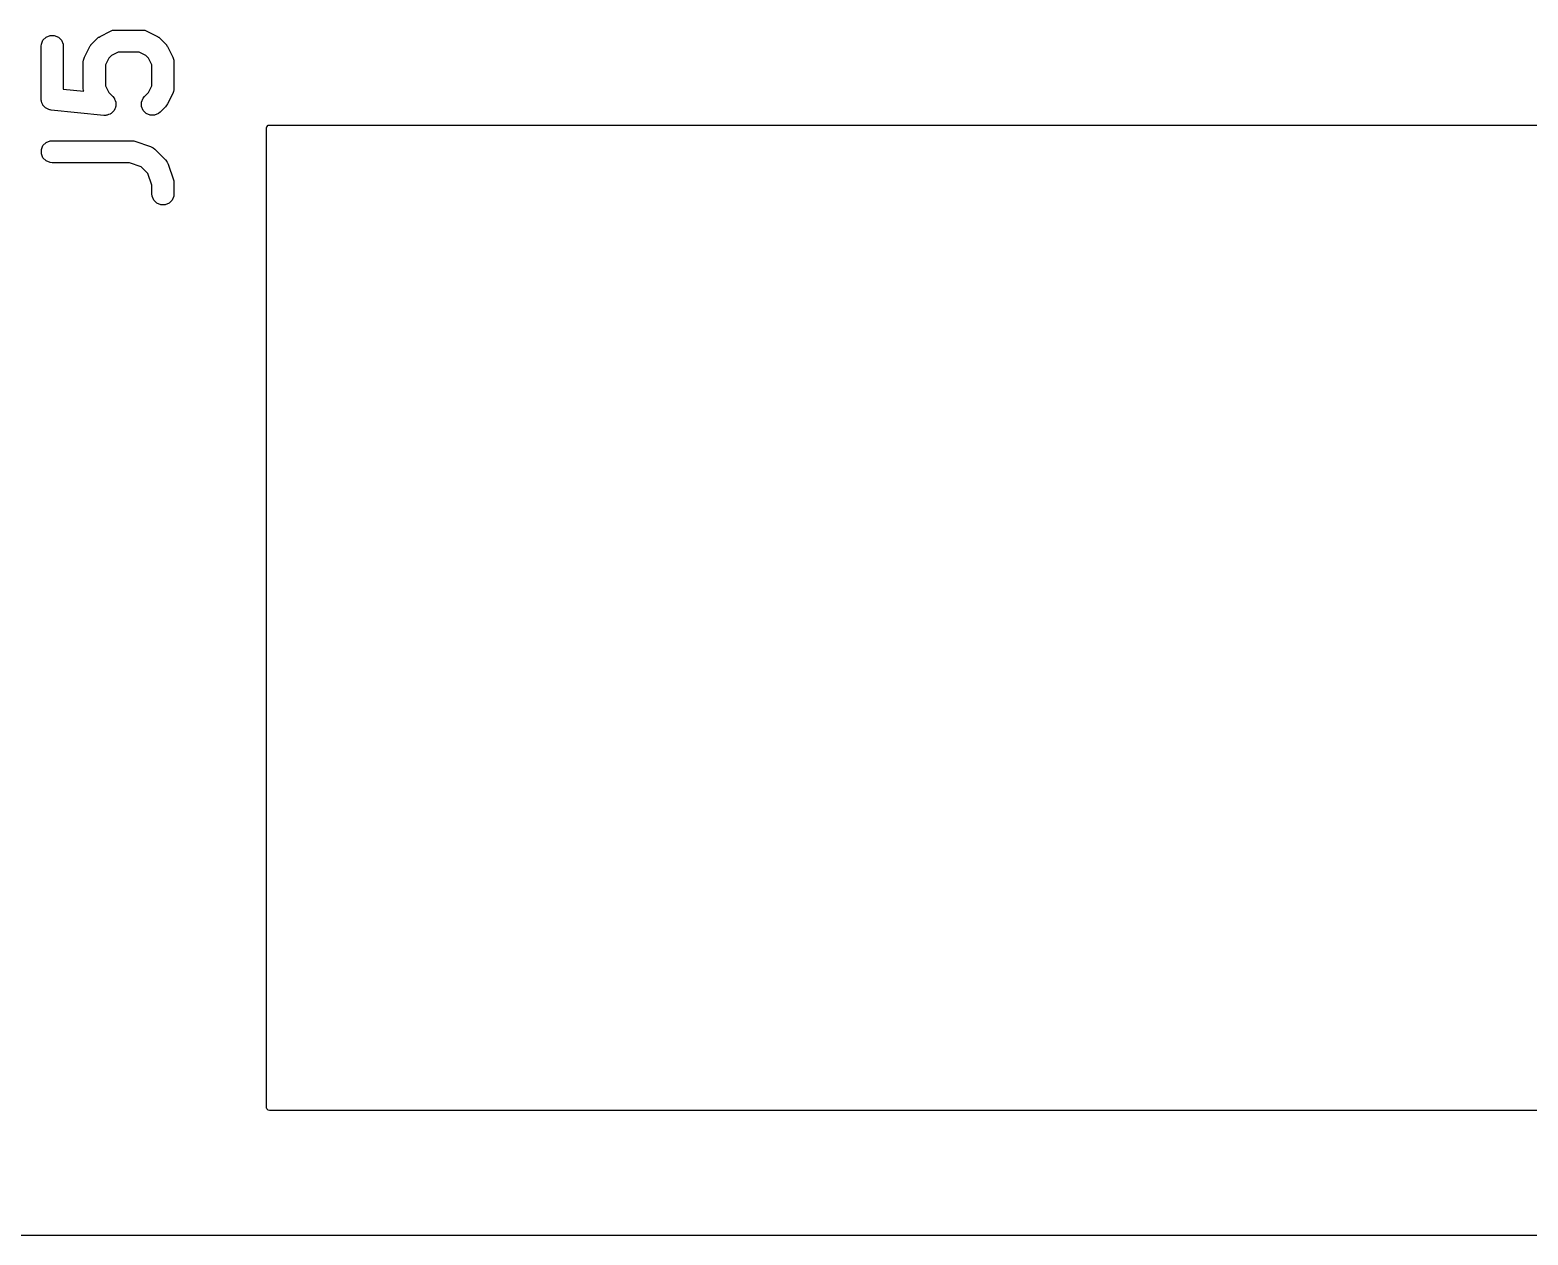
# Model space of a CAD drawing. Header units: inches. Extents: x 0.38 to 8.15, y -7.81 to -0.59.
# Drawn here: x 1.401 to 2.466, y -2.415 to -1.558 of the extents above; entities that cross this region are included whole.
import ezdxf

# ---------------------------------------------------------------- set-up
doc = ezdxf.new("R2010")
doc.units = ezdxf.units.IN
doc.header["$MEASUREMENT"] = 0
doc.layers.add('F.Silkscreen', color=41, linetype='CONTINUOUS', true_color=0xf2eda1)
doc.layers.add('User.2', color=161, linetype='CONTINUOUS', true_color=0x5994dc)

msp = doc.modelspace()

# ---------------------------------------------------------------- linework, layer by layer
at = {"layer": 'F.Silkscreen', "linetype": 'CONTINUOUS'}
for p, q in [((1.4087, -1.5685), (1.4098, -1.5656)), ((1.4098, -1.5656), (1.412, -1.5634)), ((1.412, -1.5634), (1.4149, -1.5623)), ((1.4149, -1.5623), (1.4179, -1.5623)), ((1.4179, -1.5623), (1.4208, -1.5634)), ((1.4208, -1.5634), (1.4229, -1.5656)), ((1.4229, -1.5656), (1.4241, -1.5685)), ((1.4446, -1.5682), (1.4483, -1.5644)), ((1.4483, -1.5644), (1.4489, -1.5639)), ((1.4489, -1.5639), (1.4491, -1.5638)), ((1.4491, -1.5638), (1.4493, -1.5636)), ((1.4493, -1.5636), (1.4495, -1.5634)), ((1.4495, -1.5634), (1.4497, -1.5634)), ((1.4497, -1.5634), (1.4504, -1.5629)), ((1.4504, -1.5629), (1.4579, -1.5592)), ((1.4579, -1.5592), (1.4593, -1.5586)), ((1.4593, -1.5586), (1.4596, -1.5586)), ((1.4596, -1.5586), (1.4598, -1.5585)), ((1.4598, -1.5585), (1.4614, -1.5584)), ((1.4614, -1.5584), (1.4801, -1.5584)), ((1.4801, -1.5584), (1.4817, -1.5585)), ((1.4817, -1.5585), (1.4819, -1.5586)), ((1.4819, -1.5586), (1.4822, -1.5586)), ((1.4822, -1.5586), (1.4837, -1.5592)), ((1.4837, -1.5592), (1.4912, -1.5629)), ((1.4912, -1.5629), (1.4918, -1.5634)), ((1.4918, -1.5634), (1.492, -1.5634)), ((1.492, -1.5634), (1.4922, -1.5636)), ((1.4922, -1.5636), (1.4925, -1.5638)), ((1.4925, -1.5638), (1.4926, -1.5639)), ((1.4926, -1.5639), (1.4932, -1.5644)), ((1.4932, -1.5644), (1.4969, -1.5682)), ((1.4085, -1.57), (1.4087, -1.5685)), ((1.4085, -1.6075), (1.4085, -1.57)), ((1.4241, -1.5685), (1.4243, -1.57)), ((1.4243, -1.57), (1.4243, -1.6004)), ((1.4393, -1.5777), (1.4431, -1.5702)), ((1.4431, -1.5702), (1.4435, -1.5696)), ((1.4435, -1.5696), (1.4436, -1.5694)), ((1.4436, -1.5694), (1.4438, -1.5691)), ((1.4438, -1.5691), (1.4439, -1.5689)), ((1.4439, -1.5689), (1.4441, -1.5688)), ((1.4441, -1.5688), (1.4446, -1.5682)), ((1.4586, -1.5765), (1.4566, -1.5784)), ((1.4632, -1.5741), (1.4586, -1.5765)), ((1.4783, -1.5741), (1.4632, -1.5741)), ((1.483, -1.5765), (1.4783, -1.5741)), ((1.4849, -1.5784), (1.483, -1.5765)), ((1.4969, -1.5682), (1.4974, -1.5688)), ((1.4974, -1.5688), (1.4976, -1.5689)), ((1.4976, -1.5689), (1.4978, -1.5691)), ((1.4978, -1.5691), (1.4979, -1.5694)), ((1.4979, -1.5694), (1.498, -1.5696)), ((1.498, -1.5696), (1.4984, -1.5702)), ((1.4984, -1.5702), (1.5022, -1.5777)), ((1.4385, -1.5812), (1.4387, -1.5797)), ((1.4385, -1.6), (1.4385, -1.5812)), ((1.4387, -1.5797), (1.4388, -1.5794)), ((1.4388, -1.5792), (1.4393, -1.5777)), ((1.4388, -1.5794), (1.4388, -1.5792)), ((1.4566, -1.5784), (1.4543, -1.5831)), ((1.4543, -1.5831), (1.4543, -1.5981)), ((1.4873, -1.5831), (1.4849, -1.5784)), ((1.4873, -1.5981), (1.4873, -1.5831)), ((1.5022, -1.5777), (1.5027, -1.5792)), ((1.5027, -1.5792), (1.5027, -1.5794)), ((1.5027, -1.5794), (1.5029, -1.5797)), ((1.5029, -1.5797), (1.503, -1.5812)), ((1.503, -1.5812), (1.503, -1.6)), ((1.4543, -1.5981), (1.4566, -1.6028)), ((1.4849, -1.6028), (1.4873, -1.5981)), ((1.4086, -1.608), (1.4085, -1.6075)), ((1.4086, -1.6082), (1.4086, -1.608)), ((1.4086, -1.6084), (1.4086, -1.6082)), ((1.4087, -1.609), (1.4086, -1.6084)), ((1.4243, -1.6004), (1.4388, -1.6018)), ((1.4387, -1.6015), (1.4385, -1.6)), ((1.4388, -1.6018), (1.4387, -1.6015)), ((1.4388, -1.6018), (1.4388, -1.6018)), ((1.4566, -1.6028), (1.4595, -1.6057)), ((1.4595, -1.6057), (1.4604, -1.6069)), ((1.4604, -1.6069), (1.4606, -1.6072)), ((1.4606, -1.6072), (1.4608, -1.6075)), ((1.4608, -1.6075), (1.4612, -1.6086)), ((1.4612, -1.6086), (1.4616, -1.6097)), ((1.4799, -1.6097), (1.4811, -1.6069)), ((1.4811, -1.6069), (1.4821, -1.6057)), ((1.4821, -1.6057), (1.4849, -1.6028)), ((1.5022, -1.6035), (1.4984, -1.611)), ((1.5027, -1.6021), (1.5022, -1.6035)), ((1.5029, -1.6015), (1.5027, -1.6018)), ((1.5027, -1.6018), (1.5027, -1.6021)), ((1.503, -1.6), (1.5029, -1.6015)), ((1.4091, -1.6101), (1.4087, -1.609)), ((1.4094, -1.6112), (1.4091, -1.6101)), ((1.4097, -1.6115), (1.4094, -1.6112)), ((1.4098, -1.6119), (1.4097, -1.6115)), ((1.4107, -1.6127), (1.4098, -1.6119)), ((1.4114, -1.6136), (1.4107, -1.6127)), ((1.4117, -1.6137), (1.4114, -1.6136)), ((1.412, -1.614), (1.4117, -1.6137)), ((1.4131, -1.6145), (1.412, -1.614)), ((1.4141, -1.615), (1.4131, -1.6145)), ((1.4147, -1.6151), (1.4141, -1.615)), ((1.4149, -1.6152), (1.4147, -1.6151)), ((1.415, -1.6152), (1.4149, -1.6152)), ((1.4156, -1.6153), (1.415, -1.6152)), ((1.4531, -1.6191), (1.4156, -1.6153)), ((1.4546, -1.6191), (1.4531, -1.6191)), ((1.455, -1.619), (1.4546, -1.6191)), ((1.4554, -1.619), (1.455, -1.619)), ((1.4565, -1.6185), (1.4554, -1.619)), ((1.4576, -1.6182), (1.4565, -1.6185)), ((1.4579, -1.6179), (1.4576, -1.6182)), ((1.4583, -1.6178), (1.4579, -1.6179)), ((1.4591, -1.617), (1.4583, -1.6178)), ((1.46, -1.6162), (1.4591, -1.617)), ((1.4602, -1.6159), (1.46, -1.6162)), ((1.4604, -1.6156), (1.4602, -1.6159)), ((1.4609, -1.6145), (1.4604, -1.6156)), ((1.4614, -1.6135), (1.4609, -1.6145)), ((1.4615, -1.6131), (1.4614, -1.6135)), ((1.4616, -1.6128), (1.4615, -1.6131)), ((1.4616, -1.6097), (1.4616, -1.6101)), ((1.4616, -1.6101), (1.4617, -1.6105)), ((1.4617, -1.6105), (1.4616, -1.6116)), ((1.4616, -1.6116), (1.4616, -1.6128)), ((1.4799, -1.6128), (1.4799, -1.6097)), ((1.4811, -1.6156), (1.4799, -1.6128)), ((1.4833, -1.6178), (1.4811, -1.6156)), ((1.4861, -1.619), (1.4833, -1.6178)), ((1.4892, -1.619), (1.4861, -1.619)), ((1.492, -1.6178), (1.4892, -1.619)), ((1.4932, -1.6168), (1.492, -1.6178)), ((1.4969, -1.613), (1.4932, -1.6168)), ((1.4974, -1.6124), (1.4969, -1.613)), ((1.4976, -1.6123), (1.4974, -1.6124)), ((1.4978, -1.6121), (1.4976, -1.6123)), ((1.4979, -1.6119), (1.4978, -1.6121)), ((1.498, -1.6117), (1.4979, -1.6119)), ((1.4984, -1.611), (1.498, -1.6117)), ((1.4087, -1.6434), (1.4098, -1.6406)), ((1.4098, -1.6406), (1.412, -1.6384)), ((1.412, -1.6384), (1.4149, -1.6373)), ((1.4149, -1.6373), (1.4164, -1.6371)), ((1.4164, -1.6371), (1.4726, -1.6371)), ((1.4726, -1.6371), (1.4734, -1.6372)), ((1.4734, -1.6372), (1.4736, -1.6372)), ((1.4736, -1.6372), (1.4739, -1.6372)), ((1.4739, -1.6372), (1.4742, -1.6373)), ((1.4742, -1.6373), (1.4744, -1.6373)), ((1.4744, -1.6373), (1.4751, -1.6375)), ((1.4751, -1.6375), (1.4864, -1.6413)), ((1.4087, -1.6465), (1.4087, -1.6434)), ((1.4098, -1.6494), (1.4087, -1.6465)), ((1.412, -1.6515), (1.4098, -1.6494)), ((1.4149, -1.6527), (1.412, -1.6515)), ((1.4864, -1.6413), (1.4878, -1.6419)), ((1.4878, -1.6419), (1.488, -1.6421)), ((1.488, -1.6421), (1.4883, -1.6422)), ((1.4883, -1.6422), (1.4895, -1.6432)), ((1.4895, -1.6432), (1.4969, -1.6507)), ((1.4969, -1.6507), (1.4979, -1.6519)), ((1.4164, -1.6529), (1.4149, -1.6527)), ((1.4714, -1.6529), (1.4164, -1.6529)), ((1.4796, -1.6556), (1.4714, -1.6529)), ((1.4845, -1.6605), (1.4796, -1.6556)), ((1.4873, -1.6688), (1.4845, -1.6605)), ((1.4979, -1.6519), (1.498, -1.6521)), ((1.498, -1.6521), (1.4982, -1.6523)), ((1.4982, -1.6523), (1.4989, -1.6537)), ((1.4989, -1.6537), (1.5026, -1.665)), ((1.4873, -1.675), (1.4873, -1.6688)), ((1.5026, -1.665), (1.5028, -1.6657)), ((1.5028, -1.6657), (1.5029, -1.6659)), ((1.5029, -1.6659), (1.5029, -1.6662)), ((1.5029, -1.6662), (1.5029, -1.6665)), ((1.5029, -1.6665), (1.5029, -1.6667)), ((1.5029, -1.6667), (1.503, -1.6675)), ((1.503, -1.6675), (1.503, -1.675)), ((1.4874, -1.6765), (1.4873, -1.675)), ((1.4886, -1.6793), (1.4874, -1.6765)), ((1.4908, -1.6815), (1.4886, -1.6793)), ((1.4936, -1.6827), (1.4908, -1.6815)), ((1.4967, -1.6827), (1.4936, -1.6827)), ((1.4995, -1.6815), (1.4967, -1.6827)), ((1.5017, -1.6793), (1.4995, -1.6815)), ((1.5029, -1.6765), (1.5017, -1.6793)), ((1.503, -1.675), (1.5029, -1.6765))]:
    msp.add_line(p, q, dxfattribs=at)
at = {"layer": 'User.2', "linetype": 'CONTINUOUS'}
for p, q in [((1.5689, -1.628), (1.569, -1.6272)), ((1.5689, -2.3248), (1.5689, -1.628)), ((1.569, -1.6272), (1.5701, -1.6261)), ((1.5701, -1.6261), (1.5709, -1.626)), ((1.5709, -1.626), (3.311, -1.626)), ((1.569, -2.3256), (1.5689, -2.3248)), ((1.5701, -2.3266), (1.569, -2.3256)), ((1.5709, -2.3268), (1.5701, -2.3266)), ((3.311, -2.3268), (1.5709, -2.3268)), ((0.6733, -2.4154), (4.2267, -2.4154))]:
    msp.add_line(p, q, dxfattribs=at)

doc.saveas('drawing.dxf')
